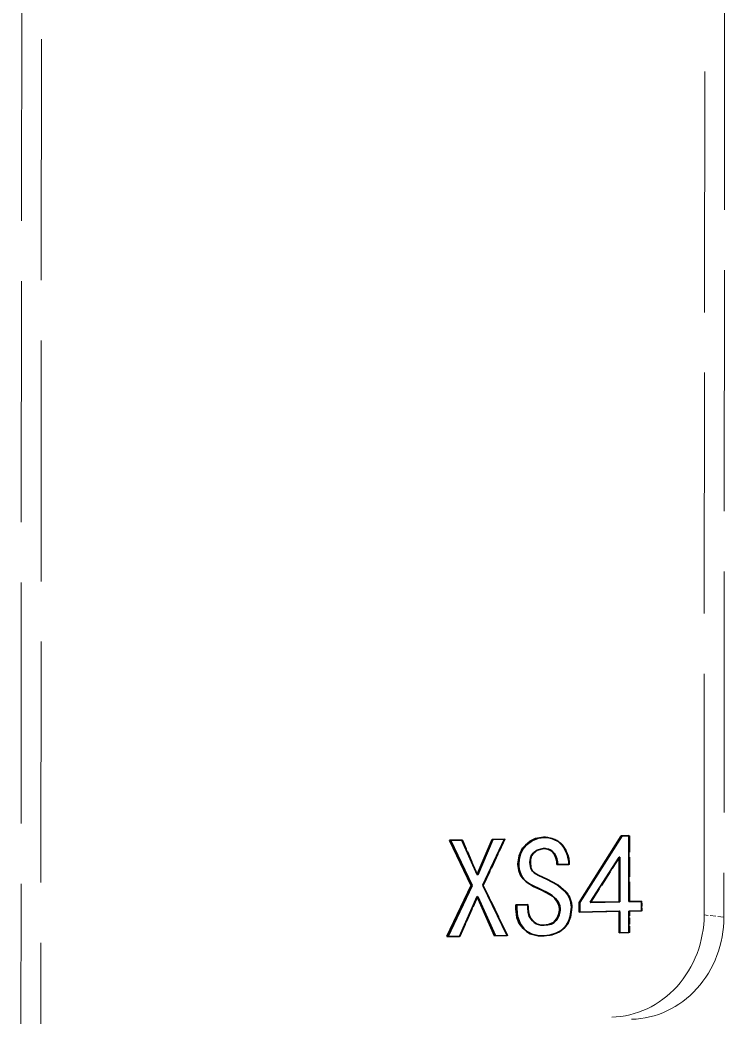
# Model space of a CAD drawing. Header units: millimetres. Extents: x -631 to 3210, y -446 to 2288.
# Drawn here: x 2965.11 to 3000.2, y 1168.23 to 1217.87 of the extents above; entities that cross this region are included whole.
import ezdxf

# ---------------------------------------------------------------- set-up
doc = ezdxf.new("R2010")
doc.units = ezdxf.units.MM
doc.linetypes.add('DASHED', pattern=[15, 12, -3])
doc.layers.get('0').update_dxf_attribs({"lineweight": 18})

msp = doc.modelspace()

# ---------------------------------------------------------------- linework, layer by layer
at = {"color": 7, "linetype": 'DASHED', "lineweight": 13}
for p, q in [((2999.16, 1173.316), (2999.216, 1250.529)), ((2999.16, 1173.316), (2999.216, 1250.529)), ((3000.202, 1250.42), (3000.146, 1173.206)), ((3000.202, 1250.42), (3000.146, 1173.206)), ((2965.218, 1249.865), (2965.11, 1100.032)), ((2965.218, 1249.865), (2965.11, 1100.032)), ((2966.096, 1099.923), (2966.204, 1249.756)), ((2966.096, 1099.923), (2966.204, 1249.756))]:
    msp.add_line(p, q, dxfattribs=at)
at = {"color": 7, "lineweight": 35, "ltscale": 0.015489}
for p, q in [((2986.491, 1177.034), (2987.11, 1177.046)), ((2986.491, 1177.034), (2987.11, 1177.046)), ((2988.607, 1177.076), (2989.227, 1177.088)), ((2988.607, 1177.076), (2989.227, 1177.088)), ((2995.419, 1173.982), (2996.038, 1173.994)), ((2995.419, 1173.982), (2996.038, 1173.994)), ((2996.038, 1173.517), (2995.419, 1173.505)), ((2996.038, 1173.517), (2995.419, 1173.505)), ((2986.978, 1172.246), (2986.358, 1172.234)), ((2986.978, 1172.246), (2986.358, 1172.234))]:
    msp.add_line(p, q, dxfattribs=at)
at = {"color": 7, "lineweight": 35, "ltscale": 0.046998}
msp.add_line((2987.11, 1177.046), (2987.857, 1175.321), dxfattribs=at)
msp.add_line((2987.11, 1177.046), (2987.857, 1175.321), dxfattribs=at)
at = {"color": 7, "linetype": 'DASHED', "lineweight": 13, "ltscale": 0.000993254}
for p, q in [((2987.15, 1177.042), (2987.11, 1177.046)), ((2987.15, 1177.042), (2987.11, 1177.046)), ((2992.157, 1176.747), (2992.117, 1176.751)), ((2992.157, 1176.747), (2992.117, 1176.751)), ((2990.53, 1175.93), (2990.491, 1175.934)), ((2990.53, 1175.93), (2990.491, 1175.934)), ((2991.872, 1175.816), (2991.833, 1175.82)), ((2991.872, 1175.816), (2991.833, 1175.82)), ((2990.659, 1175.483), (2990.619, 1175.488)), ((2990.659, 1175.483), (2990.619, 1175.488)), ((2991.404, 1175.067), (2991.364, 1175.072)), ((2991.404, 1175.067), (2991.364, 1175.072)), ((2992.554, 1173.702), (2992.593, 1173.697)), ((2992.554, 1173.702), (2992.593, 1173.697)), ((2996.078, 1173.99), (2996.038, 1173.994)), ((2996.078, 1173.99), (2996.038, 1173.994)), ((2992.98, 1173.452), (2992.941, 1173.457)), ((2992.98, 1173.452), (2992.941, 1173.457)), ((2995.458, 1173.501), (2995.419, 1173.505)), ((2995.458, 1173.501), (2995.419, 1173.505)), ((2996.078, 1173.513), (2996.038, 1173.517)), ((2996.078, 1173.513), (2996.038, 1173.517)), ((2990.657, 1173.014), (2990.618, 1173.018)), ((2990.657, 1173.014), (2990.618, 1173.018)), ((2986.398, 1172.229), (2986.358, 1172.234)), ((2986.398, 1172.229), (2986.358, 1172.234)), ((2987.017, 1172.241), (2986.978, 1172.246)), ((2987.017, 1172.241), (2986.978, 1172.246)), ((2988.772, 1172.276), (2988.733, 1172.28)), ((2988.772, 1172.276), (2988.733, 1172.28))]:
    msp.add_line(p, q, dxfattribs=at)
at = {"color": 7, "lineweight": 35, "ltscale": 0.047695}
msp.add_line((2987.857, 1175.321), (2988.607, 1177.076), dxfattribs=at)
msp.add_line((2987.857, 1175.321), (2988.607, 1177.076), dxfattribs=at)
at = {"color": 7, "lineweight": 35, "ltscale": 0.047694}
msp.add_line((2988.647, 1177.071), (2987.897, 1175.317), dxfattribs=at)
msp.add_line((2988.647, 1177.071), (2987.897, 1175.317), dxfattribs=at)
at = {"color": 7, "lineweight": 35, "ltscale": 0.063447}
msp.add_line((2989.227, 1177.088), (2988.141, 1174.794), dxfattribs=at)
msp.add_line((2989.227, 1177.088), (2988.141, 1174.794), dxfattribs=at)
at = {"color": 7, "linetype": 'DASHED', "lineweight": 13, "ltscale": 0.063447}
msp.add_line((2988.18, 1174.789), (2989.266, 1177.083), dxfattribs=at)
msp.add_line((2988.18, 1174.789), (2989.266, 1177.083), dxfattribs=at)
at = {"color": 7, "lineweight": 35, "ltscale": 0.000991737}
for p, q in [((2988.647, 1177.071), (2988.607, 1177.076)), ((2988.647, 1177.071), (2988.607, 1177.076)), ((2991.718, 1176.374), (2991.678, 1176.378)), ((2991.718, 1176.374), (2991.678, 1176.378)), ((2989.832, 1173.812), (2989.792, 1173.816)), ((2989.832, 1173.812), (2989.792, 1173.816)), ((2992.981, 1173.929), (2992.941, 1173.934)), ((2992.981, 1173.929), (2992.941, 1173.934)), ((2993.523, 1173.94), (2993.483, 1173.944)), ((2993.523, 1173.94), (2993.483, 1173.944)), ((2995.458, 1173.978), (2995.419, 1173.982)), ((2995.458, 1173.978), (2995.419, 1173.982)), ((2990.192, 1172.64), (2990.153, 1172.645)), ((2990.192, 1172.64), (2990.153, 1172.645))]:
    msp.add_line(p, q, dxfattribs=at)
at = {"color": 7, "lineweight": 35, "ltscale": 0.014442}
msp.add_line((2989.224, 1177.083), (2988.647, 1177.071), dxfattribs=at)
msp.add_line((2989.224, 1177.083), (2988.647, 1177.071), dxfattribs=at)
at = {"color": 7, "linetype": 'DASHED', "lineweight": 13, "ltscale": 0.001047}
msp.add_line((2989.266, 1177.083), (2989.224, 1177.083), dxfattribs=at)
msp.add_line((2989.266, 1177.083), (2989.224, 1177.083), dxfattribs=at)
at = {"color": 7, "linetype": 'DASHED', "lineweight": 13, "ltscale": 0.000991737}
for p, q in [((2989.266, 1177.083), (2989.227, 1177.088)), ((2989.266, 1177.083), (2989.227, 1177.088)), ((2995.461, 1177.261), (2995.421, 1177.265)), ((2995.461, 1177.261), (2995.421, 1177.265)), ((2990.711, 1176.41), (2990.672, 1176.415)), ((2990.711, 1176.41), (2990.672, 1176.415)), ((2992.466, 1175.827), (2992.426, 1175.832)), ((2992.466, 1175.827), (2992.426, 1175.832)), ((2988.18, 1174.789), (2988.141, 1174.794)), ((2988.18, 1174.789), (2988.141, 1174.794)), ((2992.284, 1174.477), (2992.245, 1174.481)), ((2992.284, 1174.477), (2992.245, 1174.481)), ((2990.425, 1173.823), (2990.386, 1173.828)), ((2990.425, 1173.823), (2990.386, 1173.828)), ((2990.425, 1173.655), (2990.386, 1173.659)), ((2990.425, 1173.655), (2990.386, 1173.659)), ((2992.205, 1172.652), (2992.166, 1172.656)), ((2992.205, 1172.652), (2992.166, 1172.656)), ((2989.352, 1172.292), (2989.392, 1172.288)), ((2989.352, 1172.292), (2989.392, 1172.288)), ((2991.198, 1172.267), (2991.159, 1172.271)), ((2991.198, 1172.267), (2991.159, 1172.271)), ((2994.967, 1172.425), (2994.927, 1172.429)), ((2994.967, 1172.425), (2994.927, 1172.429)), ((2995.457, 1172.435), (2995.418, 1172.439)), ((2995.457, 1172.435), (2995.418, 1172.439))]:
    msp.add_line(p, q, dxfattribs=at)
at = {"color": 7, "lineweight": 13, "ltscale": 0.000991737}
for p, q in [((2991.202, 1177.177), (2991.163, 1177.182)), ((2991.202, 1177.177), (2991.163, 1177.182)), ((2989.936, 1175.834), (2989.897, 1175.838)), ((2989.936, 1175.834), (2989.897, 1175.838)), ((2990.187, 1175.103), (2990.148, 1175.107)), ((2990.187, 1175.103), (2990.148, 1175.107))]:
    msp.add_line(p, q, dxfattribs=at)
at = {"color": 7, "linetype": 'DASHED', "lineweight": 13, "ltscale": 0.001345}
msp.add_line((2991.401, 1177.169), (2991.347, 1177.175), dxfattribs=at)
at = {"color": 7, "lineweight": 35, "ltscale": 0.000963853}
msp.add_line((2991.386, 1177.171), (2991.347, 1177.175), dxfattribs=at)
at = {"color": 7, "linetype": 'DASHED', "lineweight": 13, "ltscale": 0.000380737}
msp.add_line((2991.401, 1177.169), (2991.386, 1177.171), dxfattribs=at)
at = {"color": 7, "linetype": 'DASHED', "lineweight": 13, "ltscale": 0.000286967}
msp.add_line((2991.401, 1177.169), (2991.389, 1177.17), dxfattribs=at)
msp.add_line((2991.401, 1177.169), (2991.389, 1177.17), dxfattribs=at)
at = {"color": 7, "lineweight": 35, "ltscale": 0.098196}
msp.add_line((2992.941, 1173.934), (2995.034, 1177.257), dxfattribs=at)
msp.add_line((2992.941, 1173.934), (2995.034, 1177.257), dxfattribs=at)
at = {"color": 7, "lineweight": 35, "ltscale": 0.098197}
msp.add_line((2995.074, 1177.253), (2992.981, 1173.929), dxfattribs=at)
msp.add_line((2995.074, 1177.253), (2992.981, 1173.929), dxfattribs=at)
at = {"color": 7, "lineweight": 35, "ltscale": 0.009682}
msp.add_line((2995.034, 1177.257), (2995.421, 1177.265), dxfattribs=at)
msp.add_line((2995.034, 1177.257), (2995.421, 1177.265), dxfattribs=at)
at = {"color": 7, "lineweight": 35, "ltscale": 0.000993254}
for p, q in [((2995.074, 1177.253), (2995.034, 1177.257)), ((2995.074, 1177.253), (2995.034, 1177.257)), ((2986.53, 1177.03), (2986.491, 1177.034)), ((2986.53, 1177.03), (2986.491, 1177.034)), ((2994.93, 1176.189), (2994.97, 1176.185)), ((2994.93, 1176.189), (2994.97, 1176.185)), ((2987.897, 1175.317), (2987.857, 1175.321)), ((2987.897, 1175.317), (2987.857, 1175.321)), ((2987.613, 1174.778), (2987.573, 1174.783)), ((2987.613, 1174.778), (2987.573, 1174.783)), ((2987.896, 1174.223), (2987.857, 1174.227)), ((2987.896, 1174.223), (2987.857, 1174.227)), ((2994.929, 1173.973), (2994.968, 1173.968)), ((2994.929, 1173.973), (2994.968, 1173.968)), ((2994.928, 1173.496), (2994.968, 1173.491)), ((2994.928, 1173.496), (2994.968, 1173.491))]:
    msp.add_line(p, q, dxfattribs=at)
at = {"color": 7, "lineweight": 35, "ltscale": 0.008695}
msp.add_line((2995.421, 1177.26), (2995.074, 1177.253), dxfattribs=at)
msp.add_line((2995.421, 1177.26), (2995.074, 1177.253), dxfattribs=at)
at = {"color": 7, "lineweight": 35, "ltscale": 0.082072}
msp.add_line((2995.421, 1177.265), (2995.419, 1173.982), dxfattribs=at)
msp.add_line((2995.421, 1177.265), (2995.419, 1173.982), dxfattribs=at)
at = {"color": 7, "linetype": 'DASHED', "lineweight": 13, "ltscale": 0.000985902}
for p, q in [((2995.461, 1177.261), (2995.421, 1177.26)), ((2995.461, 1177.261), (2995.421, 1177.26)), ((2990.425, 1173.823), (2990.386, 1173.822)), ((2990.425, 1173.823), (2990.386, 1173.822))]:
    msp.add_line(p, q, dxfattribs=at)
at = {"color": 7, "linetype": 'DASHED', "lineweight": 13, "ltscale": 0.082072}
msp.add_line((2995.458, 1173.978), (2995.461, 1177.261), dxfattribs=at)
msp.add_line((2995.458, 1173.978), (2995.461, 1177.261), dxfattribs=at)
at = {"color": 7, "lineweight": 35, "ltscale": 0.062455}
for p, q in [((2987.573, 1174.783), (2986.491, 1177.034)), ((2987.573, 1174.783), (2986.491, 1177.034)), ((2986.53, 1177.03), (2987.613, 1174.778)), ((2986.53, 1177.03), (2987.613, 1174.778))]:
    msp.add_line(p, q, dxfattribs=at)
at = {"color": 7, "lineweight": 35, "ltscale": 0.014557}
msp.add_line((2987.112, 1177.041), (2986.53, 1177.03), dxfattribs=at)
msp.add_line((2987.112, 1177.041), (2986.53, 1177.03), dxfattribs=at)
at = {"color": 7, "linetype": 'DASHED', "lineweight": 13, "ltscale": 0.000932492}
msp.add_line((2987.15, 1177.042), (2987.112, 1177.041), dxfattribs=at)
msp.add_line((2987.15, 1177.042), (2987.112, 1177.041), dxfattribs=at)
at = {"color": 7, "linetype": 'DASHED', "lineweight": 13, "ltscale": 0.046998}
msp.add_line((2987.897, 1175.317), (2987.15, 1177.042), dxfattribs=at)
msp.add_line((2987.897, 1175.317), (2987.15, 1177.042), dxfattribs=at)
at = {"color": 7, "lineweight": 13, "ltscale": 0.000993254}
for p, q in [((2990.305, 1176.787), (2990.265, 1176.791)), ((2990.305, 1176.787), (2990.265, 1176.791)), ((2991.768, 1174.13), (2991.728, 1174.134)), ((2991.768, 1174.13), (2991.728, 1174.134)), ((2989.832, 1173.615), (2989.792, 1173.62)), ((2989.832, 1173.615), (2989.792, 1173.62)), ((2992, 1173.63), (2991.96, 1173.634)), ((2992, 1173.63), (2991.96, 1173.634)), ((2991.199, 1172.8), (2991.159, 1172.805)), ((2991.199, 1172.8), (2991.159, 1172.805)), ((2991.793, 1173.036), (2991.753, 1173.041)), ((2991.793, 1173.036), (2991.753, 1173.041))]:
    msp.add_line(p, q, dxfattribs=at)
at = {"color": 7, "lineweight": 35, "ltscale": 0.001015}
msp.add_line((2991.295, 1176.612), (2991.254, 1176.617), dxfattribs=at)
msp.add_line((2991.295, 1176.612), (2991.254, 1176.617), dxfattribs=at)
at = {"color": 7, "lineweight": 35, "ltscale": 0.066771}
msp.add_line((2994.93, 1176.189), (2993.483, 1173.944), dxfattribs=at)
msp.add_line((2994.93, 1176.189), (2993.483, 1173.944), dxfattribs=at)
at = {"color": 7, "linetype": 'DASHED', "lineweight": 13, "ltscale": 0.066771}
msp.add_line((2993.523, 1173.94), (2994.97, 1176.185), dxfattribs=at)
msp.add_line((2993.523, 1173.94), (2994.97, 1176.185), dxfattribs=at)
at = {"color": 7, "lineweight": 35, "ltscale": 0.055416}
for p, q in [((2994.929, 1173.973), (2994.93, 1176.189)), ((2994.929, 1173.973), (2994.93, 1176.189)), ((2994.97, 1176.185), (2994.968, 1173.968)), ((2994.97, 1176.185), (2994.968, 1173.968))]:
    msp.add_line(p, q, dxfattribs=at)
at = {"color": 7, "lineweight": 35, "ltscale": 0.014845}
msp.add_line((2992.426, 1175.832), (2991.833, 1175.82), dxfattribs=at)
msp.add_line((2992.426, 1175.832), (2991.833, 1175.82), dxfattribs=at)
at = {"color": 7, "linetype": 'DASHED', "lineweight": 13, "ltscale": 0.014844}
msp.add_line((2991.872, 1175.816), (2992.466, 1175.827), dxfattribs=at)
msp.add_line((2991.872, 1175.816), (2992.466, 1175.827), dxfattribs=at)
at = {"color": 7, "lineweight": 35, "ltscale": 0.070593}
for p, q in [((2986.358, 1172.234), (2987.573, 1174.783)), ((2986.358, 1172.234), (2987.573, 1174.783)), ((2987.613, 1174.778), (2986.398, 1172.229)), ((2987.613, 1174.778), (2986.398, 1172.229))]:
    msp.add_line(p, q, dxfattribs=at)
at = {"color": 7, "lineweight": 35, "ltscale": 0.069485}
msp.add_line((2988.141, 1174.794), (2989.352, 1172.292), dxfattribs=at)
msp.add_line((2988.141, 1174.794), (2989.352, 1172.292), dxfattribs=at)
at = {"color": 7, "linetype": 'DASHED', "lineweight": 13, "ltscale": 0.069485}
msp.add_line((2989.392, 1172.288), (2988.18, 1174.789), dxfattribs=at)
msp.add_line((2989.392, 1172.288), (2988.18, 1174.789), dxfattribs=at)
at = {"color": 7, "lineweight": 35, "ltscale": 0.054187}
msp.add_line((2987.857, 1174.227), (2986.978, 1172.246), dxfattribs=at)
msp.add_line((2987.857, 1174.227), (2986.978, 1172.246), dxfattribs=at)
at = {"color": 7, "linetype": 'DASHED', "lineweight": 13, "ltscale": 0.054187}
msp.add_line((2987.017, 1172.241), (2987.896, 1174.223), dxfattribs=at)
msp.add_line((2987.017, 1172.241), (2987.896, 1174.223), dxfattribs=at)
at = {"color": 7, "lineweight": 35, "ltscale": 0.053376}
for p, q in [((2988.733, 1172.28), (2987.857, 1174.227)), ((2988.733, 1172.28), (2987.857, 1174.227)), ((2987.896, 1174.223), (2988.772, 1172.276)), ((2987.896, 1174.223), (2988.772, 1172.276))]:
    msp.add_line(p, q, dxfattribs=at)
at = {"color": 7, "lineweight": 13, "ltscale": 0.000991821}
msp.add_line((2991.092, 1174.553), (2991.053, 1174.558), dxfattribs=at)
msp.add_line((2991.092, 1174.553), (2991.053, 1174.558), dxfattribs=at)
at = {"color": 7, "lineweight": 35, "ltscale": 0.014844}
msp.add_line((2989.792, 1173.816), (2990.386, 1173.828), dxfattribs=at)
msp.add_line((2989.792, 1173.816), (2990.386, 1173.828), dxfattribs=at)
at = {"color": 7, "lineweight": 35, "ltscale": 0.00491}
for p, q in [((2989.792, 1173.62), (2989.792, 1173.816)), ((2989.792, 1173.62), (2989.792, 1173.816)), ((2989.832, 1173.812), (2989.832, 1173.615)), ((2989.832, 1173.812), (2989.832, 1173.615))]:
    msp.add_line(p, q, dxfattribs=at)
at = {"color": 7, "lineweight": 35, "ltscale": 0.013858}
msp.add_line((2990.386, 1173.822), (2989.832, 1173.812), dxfattribs=at)
msp.add_line((2990.386, 1173.822), (2989.832, 1173.812), dxfattribs=at)
at = {"color": 7, "lineweight": 35, "ltscale": 0.004208}
msp.add_line((2990.386, 1173.828), (2990.386, 1173.659), dxfattribs=at)
msp.add_line((2990.386, 1173.828), (2990.386, 1173.659), dxfattribs=at)
at = {"color": 7, "linetype": 'DASHED', "lineweight": 13, "ltscale": 0.004208}
msp.add_line((2990.425, 1173.655), (2990.425, 1173.823), dxfattribs=at)
msp.add_line((2990.425, 1173.655), (2990.425, 1173.823), dxfattribs=at)
at = {"color": 7, "lineweight": 35, "ltscale": 0.011925}
for p, q in [((2992.941, 1173.457), (2992.941, 1173.934)), ((2992.941, 1173.457), (2992.941, 1173.934)), ((2992.981, 1173.929), (2992.98, 1173.452)), ((2992.981, 1173.929), (2992.98, 1173.452)), ((2996.038, 1173.994), (2996.038, 1173.517)), ((2996.038, 1173.994), (2996.038, 1173.517))]:
    msp.add_line(p, q, dxfattribs=at)
at = {"color": 7, "lineweight": 35, "ltscale": 0.036141}
msp.add_line((2993.483, 1173.944), (2994.929, 1173.973), dxfattribs=at)
msp.add_line((2993.483, 1173.944), (2994.929, 1173.973), dxfattribs=at)
at = {"color": 7, "lineweight": 35, "ltscale": 0.036143}
msp.add_line((2994.968, 1173.968), (2993.523, 1173.94), dxfattribs=at)
msp.add_line((2994.968, 1173.968), (2993.523, 1173.94), dxfattribs=at)
at = {"color": 7, "lineweight": 35, "ltscale": 0.014503}
msp.add_line((2996.038, 1173.989), (2995.458, 1173.978), dxfattribs=at)
msp.add_line((2996.038, 1173.989), (2995.458, 1173.978), dxfattribs=at)
at = {"color": 7, "linetype": 'DASHED', "lineweight": 13, "ltscale": 0.000987428}
msp.add_line((2996.078, 1173.99), (2996.038, 1173.989), dxfattribs=at)
msp.add_line((2996.078, 1173.99), (2996.038, 1173.989), dxfattribs=at)
at = {"color": 7, "linetype": 'DASHED', "lineweight": 13, "ltscale": 0.011925}
msp.add_line((2996.078, 1173.513), (2996.078, 1173.99), dxfattribs=at)
msp.add_line((2996.078, 1173.513), (2996.078, 1173.99), dxfattribs=at)
at = {"color": 7, "lineweight": 35, "ltscale": 0.049695}
msp.add_line((2994.928, 1173.496), (2992.941, 1173.457), dxfattribs=at)
msp.add_line((2994.928, 1173.496), (2992.941, 1173.457), dxfattribs=at)
at = {"color": 7, "linetype": 'DASHED', "lineweight": 13, "ltscale": 0.049695}
msp.add_line((2992.98, 1173.452), (2994.968, 1173.491), dxfattribs=at)
msp.add_line((2992.98, 1173.452), (2994.968, 1173.491), dxfattribs=at)
at = {"color": 7, "lineweight": 35, "ltscale": 0.026656}
for p, q in [((2994.927, 1172.429), (2994.928, 1173.496)), ((2994.927, 1172.429), (2994.928, 1173.496)), ((2994.968, 1173.491), (2994.967, 1172.425)), ((2994.968, 1173.491), (2994.967, 1172.425)), ((2995.419, 1173.505), (2995.418, 1172.439)), ((2995.419, 1173.505), (2995.418, 1172.439))]:
    msp.add_line(p, q, dxfattribs=at)
at = {"color": 7, "linetype": 'DASHED', "lineweight": 13, "ltscale": 0.026656}
msp.add_line((2995.457, 1172.435), (2995.458, 1173.501), dxfattribs=at)
msp.add_line((2995.457, 1172.435), (2995.458, 1173.501), dxfattribs=at)
at = {"color": 7, "linetype": 'DASHED', "lineweight": 13, "ltscale": 0.015489}
for p, q in [((2995.458, 1173.501), (2996.078, 1173.513)), ((2995.458, 1173.501), (2996.078, 1173.513)), ((2986.398, 1172.229), (2987.017, 1172.241)), ((2986.398, 1172.229), (2987.017, 1172.241)), ((2988.772, 1172.276), (2989.392, 1172.288)), ((2988.772, 1172.276), (2989.392, 1172.288))]:
    msp.add_line(p, q, dxfattribs=at)
at = {"color": 7, "linetype": 'DASHED', "lineweight": 13, "ltscale": 0.02481}
msp.add_line((3000.146, 1173.206), (2999.16, 1173.316), dxfattribs=at)
msp.add_line((3000.146, 1173.206), (2999.16, 1173.316), dxfattribs=at)
at = {"color": 7, "lineweight": 35, "ltscale": 0.000927284}
msp.add_line((2991.075, 1172.805), (2991.038, 1172.81), dxfattribs=at)
msp.add_line((2991.075, 1172.805), (2991.038, 1172.81), dxfattribs=at)
at = {"color": 7, "lineweight": 35, "ltscale": 0.015491}
msp.add_line((2989.352, 1172.292), (2988.733, 1172.28), dxfattribs=at)
msp.add_line((2989.352, 1172.292), (2988.733, 1172.28), dxfattribs=at)
at = {"color": 7, "linetype": 'DASHED', "lineweight": 13, "ltscale": 0.000660288}
msp.add_line((2990.928, 1172.278), (2990.902, 1172.281), dxfattribs=at)
msp.add_line((2990.928, 1172.278), (2990.902, 1172.281), dxfattribs=at)
at = {"color": 7, "lineweight": 35, "ltscale": 0.012263}
msp.add_line((2995.418, 1172.439), (2994.927, 1172.429), dxfattribs=at)
msp.add_line((2995.418, 1172.439), (2994.927, 1172.429), dxfattribs=at)
at = {"color": 7, "linetype": 'DASHED', "lineweight": 13, "ltscale": 0.012263}
msp.add_line((2994.967, 1172.425), (2995.457, 1172.435), dxfattribs=at)
msp.add_line((2994.967, 1172.425), (2995.457, 1172.435), dxfattribs=at)
at = {"color": 7, "lineweight": 35}
for points in [[(2990.265, 1176.791), (2990.506, 1176.981), (2990.775, 1177.114), (2991.163, 1177.182)], [(2990.265, 1176.791), (2990.506, 1176.981), (2990.775, 1177.114), (2991.163, 1177.182)], [(2991.202, 1177.177), (2990.898, 1177.135), (2990.622, 1177.023), (2990.305, 1176.787)], [(2991.202, 1177.177), (2990.898, 1177.135), (2990.622, 1177.023), (2990.305, 1176.787)], [(2991.347, 1177.175), (2991.588, 1177.127), (2991.879, 1176.984), (2992.117, 1176.751)], [(2991.347, 1177.175), (2991.588, 1177.127), (2991.879, 1176.984), (2992.117, 1176.751)], [(2989.897, 1175.838), (2989.948, 1176.261), (2990.128, 1176.638), (2990.265, 1176.791)], [(2989.897, 1175.838), (2989.948, 1176.261), (2990.128, 1176.638), (2990.265, 1176.791)], [(2990.305, 1176.787), (2990.136, 1176.589), (2990.02, 1176.361), (2989.956, 1176.107), (2989.936, 1175.834)], [(2990.305, 1176.787), (2990.136, 1176.589), (2990.02, 1176.361), (2989.956, 1176.107), (2989.936, 1175.834)], [(2991.162, 1176.621), (2990.849, 1176.546), (2990.672, 1176.415)], [(2991.162, 1176.621), (2990.849, 1176.546), (2990.672, 1176.415)], [(2990.672, 1176.415), (2990.574, 1176.293), (2990.515, 1176.146), (2990.491, 1175.934)], [(2990.672, 1176.415), (2990.574, 1176.293), (2990.515, 1176.146), (2990.491, 1175.934)], [(2990.148, 1175.107), (2990.018, 1175.299), (2989.934, 1175.52), (2989.897, 1175.838)], [(2990.148, 1175.107), (2990.018, 1175.299), (2989.934, 1175.52), (2989.897, 1175.838)], [(2990.491, 1175.934), (2990.528, 1175.649), (2990.619, 1175.488)], [(2990.491, 1175.934), (2990.528, 1175.649), (2990.619, 1175.488)], [(2991.053, 1174.558), (2990.667, 1174.735), (2990.306, 1174.959), (2990.148, 1175.107)], [(2991.053, 1174.558), (2990.667, 1174.735), (2990.306, 1174.959), (2990.148, 1175.107)], [(2990.187, 1175.103), (2990.371, 1174.935), (2990.518, 1174.836), (2991.092, 1174.553)], [(2990.187, 1175.103), (2990.371, 1174.935), (2990.518, 1174.836), (2991.092, 1174.553)], [(2990.619, 1175.488), (2990.706, 1175.411), (2990.9, 1175.289), (2991.364, 1175.072)], [(2990.619, 1175.488), (2990.706, 1175.411), (2990.9, 1175.289), (2991.364, 1175.072)], [(2991.364, 1175.072), (2991.832, 1174.823), (2992.245, 1174.481)], [(2991.364, 1175.072), (2991.832, 1174.823), (2992.245, 1174.481)], [(2991.728, 1174.134), (2991.609, 1174.245), (2991.34, 1174.42), (2991.053, 1174.558)], [(2991.728, 1174.134), (2991.609, 1174.245), (2991.34, 1174.42), (2991.053, 1174.558)], [(2991.092, 1174.553), (2991.348, 1174.433), (2991.577, 1174.294), (2991.768, 1174.13)], [(2991.092, 1174.553), (2991.348, 1174.433), (2991.577, 1174.294), (2991.768, 1174.13)], [(2991.96, 1173.634), (2991.933, 1173.804), (2991.864, 1173.958), (2991.728, 1174.134)], [(2991.96, 1173.634), (2991.933, 1173.804), (2991.864, 1173.958), (2991.728, 1174.134)], [(2991.768, 1174.13), (2991.899, 1173.96), (2991.98, 1173.777), (2992, 1173.63)], [(2991.768, 1174.13), (2991.899, 1173.96), (2991.98, 1173.777), (2992, 1173.63)], [(2990.153, 1172.645), (2989.961, 1172.892), (2989.842, 1173.189), (2989.792, 1173.62)], [(2990.153, 1172.645), (2989.961, 1172.892), (2989.842, 1173.189), (2989.792, 1173.62)], [(2989.832, 1173.615), (2989.87, 1173.23), (2990.003, 1172.882), (2990.192, 1172.64)], [(2989.832, 1173.615), (2989.87, 1173.23), (2990.003, 1172.882), (2990.192, 1172.64)], [(2990.386, 1173.659), (2990.402, 1173.446), (2990.46, 1173.242), (2990.618, 1173.018)], [(2990.386, 1173.659), (2990.402, 1173.446), (2990.46, 1173.242), (2990.618, 1173.018)], [(2992.554, 1173.702), (2992.499, 1173.243), (2992.423, 1173.026), (2992.311, 1172.828), (2992.166, 1172.656)], [(2992.554, 1173.702), (2992.499, 1173.243), (2992.423, 1173.026), (2992.311, 1172.828), (2992.166, 1172.656)], [(2990.902, 1172.281), (2990.511, 1172.378), (2990.318, 1172.489), (2990.153, 1172.645)], [(2990.902, 1172.281), (2990.511, 1172.378), (2990.318, 1172.489), (2990.153, 1172.645)], [(2990.192, 1172.64), (2990.373, 1172.473), (2990.589, 1172.358), (2990.928, 1172.278)], [(2990.192, 1172.64), (2990.373, 1172.473), (2990.589, 1172.358), (2990.928, 1172.278)], [(2991.159, 1172.805), (2991.418, 1172.834), (2991.657, 1172.944), (2991.753, 1173.041)], [(2991.159, 1172.805), (2991.418, 1172.834), (2991.657, 1172.944), (2991.753, 1173.041)], [(2992.166, 1172.656), (2991.991, 1172.511), (2991.797, 1172.402), (2991.484, 1172.304), (2991.159, 1172.271)], [(2992.166, 1172.656), (2991.991, 1172.511), (2991.797, 1172.402), (2991.484, 1172.304), (2991.159, 1172.271)], [(2991.793, 1173.036), (2991.681, 1172.928), (2991.543, 1172.856), (2991.378, 1172.815), (2991.199, 1172.8)], [(2991.793, 1173.036), (2991.681, 1172.928), (2991.543, 1172.856), (2991.378, 1172.815), (2991.199, 1172.8)]]:
    msp.add_lwpolyline(points, dxfattribs=at)
at = {"color": 7, "linetype": 'DASHED', "lineweight": 13}
for points in [[(2990.711, 1176.41), (2990.826, 1176.506), (2990.968, 1176.574), (2991.202, 1176.616)], [(2990.711, 1176.41), (2990.826, 1176.506), (2990.968, 1176.574), (2991.202, 1176.616)], [(2990.659, 1175.483), (2990.556, 1175.685), (2990.53, 1175.93)], [(2990.659, 1175.483), (2990.556, 1175.685), (2990.53, 1175.93)], [(2991.404, 1175.067), (2990.954, 1175.277), (2990.778, 1175.384), (2990.659, 1175.483)], [(2991.404, 1175.067), (2990.954, 1175.277), (2990.778, 1175.384), (2990.659, 1175.483)], [(2992.284, 1174.477), (2991.89, 1174.807), (2991.404, 1175.067)], [(2992.284, 1174.477), (2991.89, 1174.807), (2991.404, 1175.067)], [(2990.657, 1173.014), (2990.555, 1173.134), (2990.483, 1173.28), (2990.439, 1173.46), (2990.425, 1173.655)], [(2990.657, 1173.014), (2990.555, 1173.134), (2990.483, 1173.28), (2990.439, 1173.46), (2990.425, 1173.655)], [(2992.205, 1172.652), (2992.404, 1172.908), (2992.531, 1173.209), (2992.593, 1173.697)], [(2992.205, 1172.652), (2992.404, 1172.908), (2992.531, 1173.209), (2992.593, 1173.697)], [(2991.198, 1172.267), (2991.599, 1172.316), (2991.956, 1172.459), (2992.205, 1172.652)], [(2991.198, 1172.267), (2991.599, 1172.316), (2991.956, 1172.459), (2992.205, 1172.652)]]:
    msp.add_lwpolyline(points, dxfattribs=at)
at = {"color": 7, "lineweight": 35}
for centre, radius, start, end in [((2991.197, 1175.641), 1.541, 84.3953, 91.2641), ((2991.197, 1175.641), 1.541, 84.3953, 91.2641), ((2991.236, 1175.633), 1.545, 84.2954, 91.2518), ((2991.236, 1175.633), 1.545, 84.2954, 91.2518), ((2991.176, 1175.904), 0.717, 83.7723, 91.1396), ((2991.176, 1175.904), 0.717, 83.7723, 91.1396), ((2991.193, 1176.012), 0.608, 37.0407, 84.2015), ((2991.193, 1176.012), 0.608, 37.0407, 84.2015), ((2991.233, 1176.008), 0.607, 37.0158, 84.1484), ((2991.233, 1176.008), 0.607, 37.0158, 84.1484), ((2990.925, 1175.838), 1.502, 359.7559, 37.4495), ((2990.925, 1175.838), 1.502, 359.7559, 37.4495), ((2990.771, 1175.828), 1.062, 359.5821, 31.2359), ((2990.771, 1175.828), 1.062, 359.5821, 31.2359), ((2990.812, 1175.824), 1.06, 359.5482, 31.2682), ((2990.812, 1175.824), 1.06, 359.5482, 31.2682), ((2991.419, 1173.703), 1.135, 359.9561, 43.3321), ((2991.419, 1173.703), 1.135, 359.9561, 43.3321), ((2990.99, 1173.641), 0.971, 321.8159, 359.5741), ((2990.99, 1173.641), 0.971, 321.8159, 359.5741), ((2991.031, 1173.636), 0.969, 321.749, 359.5949), ((2991.031, 1173.636), 0.969, 321.749, 359.5949), ((2991.096, 1173.453), 0.646, 222.2664, 264.8528), ((2991.096, 1173.453), 0.646, 222.2664, 264.8528), ((2991.138, 1173.78), 0.975, 264.0774, 271.2293), ((2991.138, 1173.78), 0.975, 264.0774, 271.2293), ((2991.176, 1173.759), 0.959, 263.911, 271.3434), ((2991.176, 1173.759), 0.959, 263.911, 271.3434), ((2991.109, 1174.436), 2.165, 264.5092, 271.3214), ((2991.109, 1174.436), 2.165, 264.5092, 271.3214)]:
    msp.add_arc(centre, radius, start, end, dxfattribs=at)
at = {"color": 7, "linetype": 'DASHED', "lineweight": 13}
for centre, radius, start, end in [((2991.217, 1175.899), 0.717, 83.7635, 91.1978), ((2991.217, 1175.899), 0.717, 83.7635, 91.1978), ((2990.966, 1175.834), 1.5, 359.7382, 37.4753), ((2990.966, 1175.834), 1.5, 359.7382, 37.4753), ((2991.459, 1173.698), 1.134, 359.9488, 43.3424), ((2991.459, 1173.698), 1.134, 359.9488, 43.3424), ((2991.134, 1173.446), 0.643, 222.1921, 264.7208), ((2991.134, 1173.446), 0.643, 222.1921, 264.7208), ((2991.148, 1174.361), 2.095, 263.9786, 271.3898), ((2991.148, 1174.361), 2.095, 263.9786, 271.3898)]:
    msp.add_arc(centre, radius, start, end, dxfattribs=at)
for centre, major_axis, ratio, start_param, end_param in [((2981.99, 1161.98), (-9.903, -15.018), 0.235118, 3.056802, 3.261291), ((2981.99, 1161.98), (-9.903, -15.018), 0.235118, 3.056802, 3.261291), ((3000.241, 1167.681), (9.567, -8.693), 0.192081, 3.121009, 3.314129), ((3000.241, 1167.681), (9.567, -8.693), 0.192081, 3.121009, 3.314129), ((2994.566, 1173.226), (-0.55, -4.97), 0.917827, 0.11917, 1.689967), ((2994.566, 1173.226), (-0.55, -4.97), 0.917827, 0.11917, 1.689967), ((2995.552, 1173.117), (-0.55, -4.97), 0.917827, 0.11917, 1.689967), ((2995.552, 1173.117), (-0.55, -4.97), 0.917827, 0.11917, 1.689967)]:
    msp.add_ellipse(centre, major_axis=major_axis, ratio=ratio, start_param=start_param, end_param=end_param, dxfattribs=at)
at = {"color": 7, "lineweight": 35}
msp.add_ellipse((2996.007, 1179.131), major_axis=(5.896, 3.929), ratio=0.368195, start_param=2.900684, end_param=3.189593, dxfattribs=at)
msp.add_ellipse((2996.007, 1179.131), major_axis=(5.896, 3.929), ratio=0.368195, start_param=2.900684, end_param=3.189593, dxfattribs=at)

doc.saveas('drawing.dxf')
